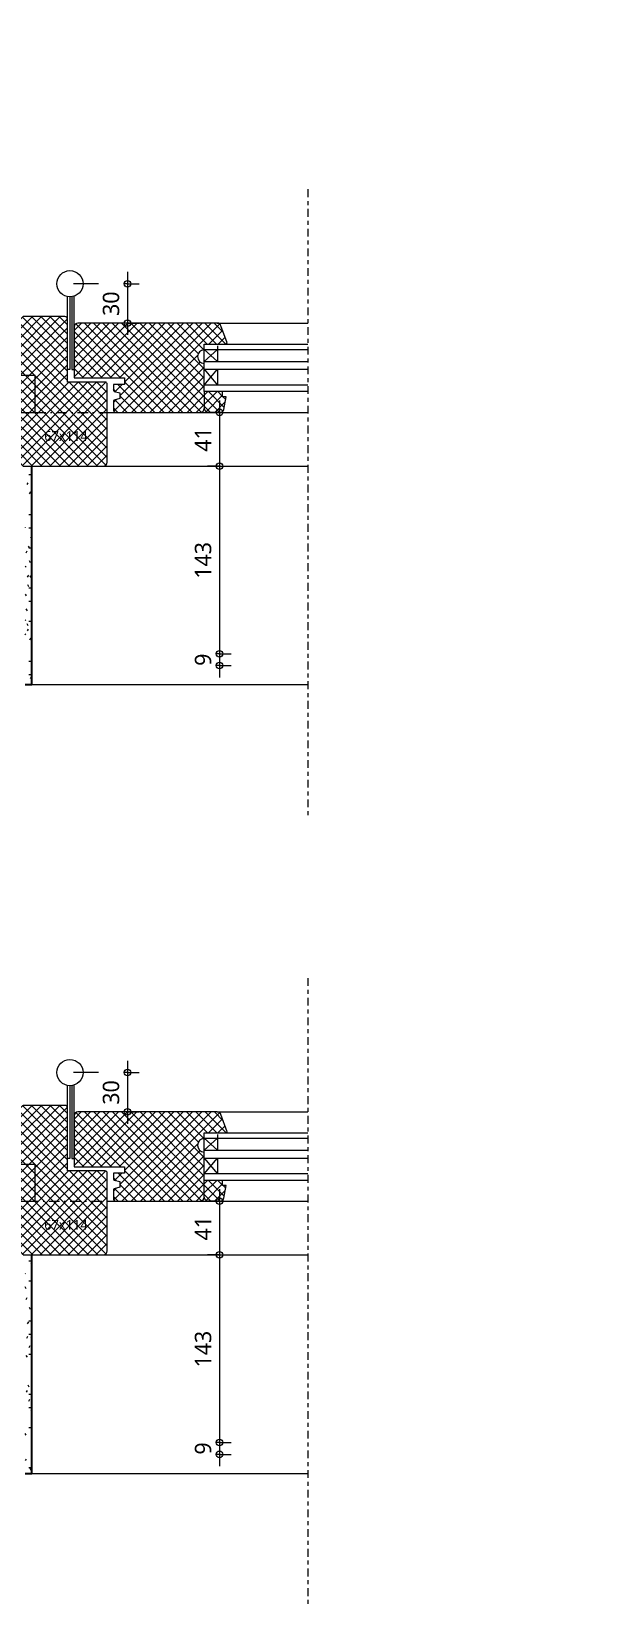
# Model space of a CAD drawing. Header units: millimetres. Extents: x 2927 to 18500, y -7154 to 6447.
# Drawn here: x 4762 to 5186, y -1954 to -755 of the extents above; entities that cross this region are included whole.
import ezdxf

# ---------------------------------------------------------------- set-up
doc = ezdxf.new("R2010")
doc.units = ezdxf.units.MM
doc.linetypes.add('MV_center', pattern=[15, 6, -3, 3, -3])
doc.linetypes.add('MV_stramien', pattern=[16, 8, -4, 0, -4])
for name, color, linetype, lineweight in [('A-ANNO-DIMS', 211, 'Continuous', 13), ('A-ANNO-DIMS-5', 211, 'Continuous', 13), ('A-DETL', 90, 'Continuous', 13), ('A-DETL-GENF', 92, 'Continuous', 18), ('G-ANNO-TEXT', 231, 'Continuous', 13)]:
    doc.layers.add(name, color=color, linetype=linetype, lineweight=lineweight)
doc.styles.add('Segoe UI', font='segoeui.ttf', dxfattribs={"height": 7.5})
doc.styles.add('Segoe UI_3', font='segoeui.ttf', dxfattribs={"height": 12.5})
doc.dimstyles.new('2_5_mm_controle', dxfattribs={"dimscale": 304.8, "dimtxt": 13.092049, "dimasz": 0.016404, "dimexe": 0.029528, "dimexo": 0.0625, "dimgap": 0.008202, "dimtad": 1, "dimdec": 0, "dimzin": 0, "dimdsep": 46, "dimtxsty": 'Segoe UI_3', "dimblk1": 'DOTBLANK', "dimblk2": 'DOTBLANK', "dimsah": 1, "dimcen": 0.09, "dimdle": 0.029528, "dimazin": 0, "dimtfac": 1, "dimtdec": 4, "dimtix": 1, "dimtmove": 0, "dimatfit": 3, "dimfxl": 0.029528, "dimfxlon": 1, "dimtvp": 1, "dimtfill": 1, "dimtolj": 1, "dimtzin": 0, "dimarcsym": 2})
pattern_1 = [(0, (0, 0), (20.32, 5.08), [1.676, -13.564, 1.676, -13.564, -81.28]), (0, (0, 0), (20.32, 5.08), [-30.48, 1.676, -28.804, 1.676, -13.564, -35.56]), (0, (0, 0), (20.32, 5.08), [-76.2, 1.676, -8.484, 1.676, -23.724]), (120, (7.62, 2.54), (-14.559409, 15.057636), [1.676, -13.564, 1.676, -13.564, -81.28]), (120, (7.62, 2.54), (-14.559409, 15.057636), [-30.48, 1.676, -28.804, 1.676, -13.564, -35.56]), (120, (7.62, 2.54), (-14.559409, 15.057636), [-76.2, 1.676, -8.484, 1.676, -23.724]), (240, (10.16, 12.7), (-5.760591, -20.137636), [1.676, -13.564, 1.676, -13.564, -81.28]), (240, (10.16, 12.7), (-5.760591, -20.137636), [-30.48, 1.676, -28.804, 1.676, -13.564, -35.56]), (240, (10.16, 12.7), (-5.760591, -20.137636), [-76.2, 1.676, -8.484, 1.676, -23.724])]
pattern_2 = [(45, (0, 0), (-3.535534, 3.535534), []), (135, (0, 0), (-3.535534, -3.535534), [])]

# ---------------------------------------------------------------- blocks, each defined once
blk = doc.blocks.new('31 dubbel_glas1 - Type 1-3238009-Details Domera')
at = {"layer": 'A-DETL-GENF', "lineweight": 13}
for p, q in [((0, 0), (0, 36.1875)), ((0, 36.1875), (79, 36.1875)), ((0, 32.1875), (79, 32.1875)), ((0, 23), (10, 32.1875)), ((0, 32.1875), (10, 23)), ((10, 35), (10, 23)), ((0, 23), (79, 23)), ((0, 17), (79, 17)), ((0, 5), (10, 17)), ((0, 17), (10, 5)), ((10, 17), (10, 5)), ((79, 5), (0, 5)), ((79, 0), (0, 0))]:
    blk.add_line(p, q, dxfattribs=at)
blk = doc.blocks.new('NLRS_00_DI_maskeer - Type 1-4234559-Details Domera')
at = {"layer": 'A-DETL-GENF', "linetype": 'MV_center'}
blk.add_line((-100, 0), (377.5, 0), dxfattribs=at)
blk = doc.blocks.new('42 isolatie - Type 1-3772850-Details Domera')
at = {"layer": 'A-DETL-GENF'}
blk.add_hatch(color=256, dxfattribs=at).paths.add_polyline_path([(834.8, -245.8), (650.2, -0.8), (37.3, -0.8), (221.9, -245.8), (794.5, -245.8)])
at = {"layer": 'A-DETL-GENF', "lineweight": 13}
h = blk.add_hatch(dxfattribs=at)
h.set_pattern_fill('FP_8', color=256, style=0, pattern_type=2)
h.set_pattern_definition([(300, (-7106.72, -250.62), (-216.506, -125), []), (240, (-7106.72, -250.62), (-216.506, 125), [])])
h.paths.add_polyline_path([(834.8, -245.8), (650.2, -0.8), (37.3, -0.8), (221.9, -245.8), (794.5, -245.8)])
at = {"layer": 'A-DETL-GENF'}
for p, q in [((650.2, -0.8), (37.3, -0.8)), ((650.2, -0.8), (37.3, -0.8)), ((834.8, -245.8), (650.2, -0.8)), ((834.8, -245.8), (650.2, -0.8)), ((221.9, -245.8), (834.8, -245.8)), ((221.9, -245.8), (834.8, -245.8))]:
    blk.add_line(p, q, dxfattribs=at)
blk = doc.blocks.new('DIMBLOCK121-Details Domera')
at = {"layer": 'A-ANNO-DIMS-5'}
for p, q in [((4905.4, -1035.9), (4905.4, -1085.9)), ((4905.4, -1044.9), (4896.4, -1044.9)), ((4905.4, -1044.9), (4914.4, -1044.9)), ((4905.4, -1085.9), (4896.4, -1085.9)), ((4905.4, -1085.9), (4914.4, -1085.9))]:
    blk.add_line(p, q, dxfattribs=at)
for centre in [(4905.4, -1044.9), (4905.4, -1085.9)]:
    blk.add_circle(centre, 2.5, dxfattribs=at)
at = {"layer": 'A-ANNO-DIMS-5', "color": 0, "insert": (4886.6, -1074.9), "char_height": 12.5, "width": 22.852, "attachment_point": 1, "rotation": 90, "line_spacing_factor": 1.142579, "style": 'Segoe UI_3', "bg_fill": 3, "box_fill_scale": 1.25, "bg_fill_color": 9, "bg_fill_true_color": 13158600, "bg_fill_transparency": 0}
blk.add_mtext('41', dxfattribs=at)
blk = doc.blocks.new('_DotBlank')
at = {"color": 0, "linetype": 'ByBlock', "lineweight": -2}
blk.add_line((-0.5, 0), (-1, 0), dxfattribs=at)
blk.add_circle((0, 0), 0.5, dxfattribs=at)
blk = doc.blocks.new('DIMBLOCK122-Details Domera')
at = {"layer": 'A-ANNO-DIMS-5'}
for p, q in [((4905.4, -1085.9), (4896.4, -1085.9)), ((4905.4, -1085.9), (4905.4, -1228.9)), ((4905.4, -1085.9), (4914.4, -1085.9)), ((4905.4, -1228.9), (4896.4, -1228.9)), ((4905.4, -1228.9), (4914.4, -1228.9))]:
    blk.add_line(p, q, dxfattribs=at)
for centre in [(4905.4, -1085.9), (4905.4, -1228.9)]:
    blk.add_circle(centre, 2.5, dxfattribs=at)
at = {"layer": 'A-ANNO-DIMS-5', "color": 0, "insert": (4886.6, -1171.7), "char_height": 12.5, "width": 34.277, "attachment_point": 1, "rotation": 90, "line_spacing_factor": 1.142579, "style": 'Segoe UI_3', "bg_fill": 3, "box_fill_scale": 1.25, "bg_fill_color": 9, "bg_fill_true_color": 13158600, "bg_fill_transparency": 0}
blk.add_mtext('143', dxfattribs=at)
blk = doc.blocks.new('DIMBLOCK123-Details Domera')
at = {"layer": 'A-ANNO-DIMS-5'}
for p, q in [((4905.4, -1228.9), (4896.4, -1228.9)), ((4905.4, -1228.9), (4905.4, -1246.9)), ((4905.4, -1228.9), (4914.4, -1228.9)), ((4905.4, -1237.9), (4896.4, -1237.9)), ((4905.4, -1237.9), (4914.4, -1237.9))]:
    blk.add_line(p, q, dxfattribs=at)
for centre in [(4905.4, -1228.9), (4905.4, -1237.9)]:
    blk.add_circle(centre, 2.5, dxfattribs=at)
at = {"layer": 'A-ANNO-DIMS-5', "color": 0, "insert": (4886.6, -1238.1), "char_height": 12.5, "width": 11.426, "attachment_point": 1, "rotation": 90, "line_spacing_factor": 1.142579, "style": 'Segoe UI_3', "bg_fill": 3, "box_fill_scale": 1.25, "bg_fill_color": 9, "bg_fill_true_color": 13158600, "bg_fill_transparency": 0}
blk.add_mtext('9', dxfattribs=at)
blk = doc.blocks.new('DIMBLOCK124-Details Domera')
at = {"layer": 'A-ANNO-DIMS-5'}
for p, q in [((4835.2, -946.9), (4794.2, -946.9)), ((4835.2, -937.9), (4835.2, -985.9)), ((4835.2, -946.9), (4844.2, -946.9)), ((4835.2, -976.9), (4826.2, -976.9)), ((4835.2, -976.9), (4844.2, -976.9))]:
    blk.add_line(p, q, dxfattribs=at)
for centre in [(4835.2, -946.9), (4835.2, -976.9)]:
    blk.add_circle(centre, 2.5, dxfattribs=at)
at = {"layer": 'A-ANNO-DIMS-5', "color": 0, "insert": (4816.4, -971.4), "char_height": 12.5, "width": 22.852, "attachment_point": 1, "rotation": 90, "line_spacing_factor": 1.142579, "style": 'Segoe UI_3', "bg_fill": 3, "box_fill_scale": 1.25, "bg_fill_color": 9, "bg_fill_true_color": 13158600, "bg_fill_transparency": 0}
blk.add_mtext('30', dxfattribs=at)
blk = doc.blocks.new('DIMBLOCK125-Details Domera')
at = {"layer": 'A-ANNO-DIMS-5'}
for p, q in [((4905.4, -1637.1), (4905.4, -1687.1)), ((4905.4, -1646.1), (4896.4, -1646.1)), ((4905.4, -1646.1), (4914.4, -1646.1)), ((4905.4, -1687.1), (4896.4, -1687.1)), ((4905.4, -1687.1), (4914.4, -1687.1))]:
    blk.add_line(p, q, dxfattribs=at)
for centre in [(4905.4, -1646.1), (4905.4, -1687.1)]:
    blk.add_circle(centre, 2.5, dxfattribs=at)
at = {"layer": 'A-ANNO-DIMS-5', "color": 0, "insert": (4886.6, -1676.1), "char_height": 12.5, "width": 22.852, "attachment_point": 1, "rotation": 90, "line_spacing_factor": 1.142579, "style": 'Segoe UI_3', "bg_fill": 3, "box_fill_scale": 1.25, "bg_fill_color": 9, "bg_fill_true_color": 13158600, "bg_fill_transparency": 0}
blk.add_mtext('41', dxfattribs=at)
blk = doc.blocks.new('DIMBLOCK126-Details Domera')
at = {"layer": 'A-ANNO-DIMS-5'}
for p, q in [((4905.4, -1687.1), (4896.4, -1687.1)), ((4905.4, -1687.1), (4905.4, -1830.1)), ((4905.4, -1687.1), (4914.4, -1687.1)), ((4905.4, -1830.1), (4896.4, -1830.1)), ((4905.4, -1830.1), (4914.4, -1830.1))]:
    blk.add_line(p, q, dxfattribs=at)
for centre in [(4905.4, -1687.1), (4905.4, -1830.1)]:
    blk.add_circle(centre, 2.5, dxfattribs=at)
at = {"layer": 'A-ANNO-DIMS-5', "color": 0, "insert": (4886.6, -1772.9), "char_height": 12.5, "width": 34.277, "attachment_point": 1, "rotation": 90, "line_spacing_factor": 1.142579, "style": 'Segoe UI_3', "bg_fill": 3, "box_fill_scale": 1.25, "bg_fill_color": 9, "bg_fill_true_color": 13158600, "bg_fill_transparency": 0}
blk.add_mtext('143', dxfattribs=at)
blk = doc.blocks.new('DIMBLOCK127-Details Domera')
at = {"layer": 'A-ANNO-DIMS-5'}
for p, q in [((4905.4, -1830.1), (4896.4, -1830.1)), ((4905.4, -1830.1), (4905.4, -1848.1)), ((4905.4, -1830.1), (4914.4, -1830.1)), ((4905.4, -1839.1), (4896.4, -1839.1)), ((4905.4, -1839.1), (4914.4, -1839.1))]:
    blk.add_line(p, q, dxfattribs=at)
for centre in [(4905.4, -1830.1), (4905.4, -1839.1)]:
    blk.add_circle(centre, 2.5, dxfattribs=at)
at = {"layer": 'A-ANNO-DIMS-5', "color": 0, "insert": (4886.6, -1839.3), "char_height": 12.5, "width": 11.426, "attachment_point": 1, "rotation": 90, "line_spacing_factor": 1.142579, "style": 'Segoe UI_3', "bg_fill": 3, "box_fill_scale": 1.25, "bg_fill_color": 9, "bg_fill_true_color": 13158600, "bg_fill_transparency": 0}
blk.add_mtext('9', dxfattribs=at)
blk = doc.blocks.new('DIMBLOCK128-Details Domera')
at = {"layer": 'A-ANNO-DIMS-5'}
for p, q in [((4835.2, -1539.1), (4835.2, -1587.1)), ((4835.2, -1548.1), (4794.2, -1548.1)), ((4835.2, -1548.1), (4844.2, -1548.1)), ((4835.2, -1578.1), (4826.2, -1578.1)), ((4835.2, -1578.1), (4844.2, -1578.1))]:
    blk.add_line(p, q, dxfattribs=at)
for centre in [(4835.2, -1548.1), (4835.2, -1578.1)]:
    blk.add_circle(centre, 2.5, dxfattribs=at)
at = {"layer": 'A-ANNO-DIMS-5', "color": 0, "insert": (4816.4, -1572.6), "char_height": 12.5, "width": 22.852, "attachment_point": 1, "rotation": 90, "line_spacing_factor": 1.142579, "style": 'Segoe UI_3', "bg_fill": 3, "box_fill_scale": 1.25, "bg_fill_color": 9, "bg_fill_true_color": 13158600, "bg_fill_transparency": 0}
blk.add_mtext('30', dxfattribs=at)

msp = doc.modelspace()

# ---------------------------------------------------------------- hatches: boundary and pattern name
at = {"layer": 'A-DETL-GENF', "lineweight": 13}
h = msp.add_hatch(dxfattribs=at)
h.set_pattern_fill('FP_12', color=250, style=0, pattern_type=2)
h.set_pattern_definition(pattern_2)
h.paths.add_polyline_path([(4764.8, -1085.9), (4816.8, -1085.9), (4817.6, -1085.8), (4818.3, -1085.5), (4819, -1085), (4819.4, -1084.4), (4819.7, -1083.7), (4819.8, -1082.9), (4819.8, -1023), (4819.6, -1022.6), (4819.4, -1022.3), (4819.1, -1022.1), (4818.7, -1021.9), (4818.3, -1021.9), (4789.5, -1021.9), (4789.5, -973.9), (4789.4, -973.4), (4789.2, -972.9), (4788.9, -972.5), (4788.5, -972.2), (4788, -972), (4787.5, -971.9), (4755.8, -971.9), (4755.1, -972), (4754.3, -972.3), (4753.7, -972.8), (4753.2, -973.4), (4752.9, -974.1), (4752.8, -974.9), (4752.9, -1015.8), (4753, -1016.1), (4753.3, -1016.4), (4753.6, -1016.7), (4753.9, -1016.8), (4754.3, -1016.9), (4764.8, -1016.9), (4764.8, -1044.9), (4753.9, -1044.9), (4753.6, -1045.1), (4753.3, -1045.3), (4753, -1045.6), (4752.9, -1046), (4752.8, -1046.4), (4752.8, -1082.9), (4752.9, -1083.7), (4753.2, -1084.4), (4753.7, -1085), (4754.3, -1085.5), (4755.1, -1085.8), (4755.8, -1085.9)])
h = msp.add_hatch(dxfattribs=at)
h.set_pattern_fill('FP_12', color=250, style=0, pattern_type=2)
h.set_pattern_definition(pattern_2)
h.paths.add_polyline_path([(4890.8, -1044.9), (4891.6, -1044.8), (4892.3, -1044.5), (4893, -1044), (4893.4, -1043.4), (4893.7, -1042.7), (4893.8, -1041.9), (4893.8, -1007.5), (4892.5, -1007.4), (4891.3, -1006.8), (4890.2, -1006), (4889.4, -1005), (4888.9, -1003.7), (4888.7, -1002.4), (4888.9, -1001.1), (4889.4, -999.8), (4890.2, -998.7), (4891.3, -997.9), (4892.5, -997.4), (4893.8, -997.2), (4893.8, -992.9), (4910.4, -992.9), (4911.3, -992), (4906.5, -978.9), (4906.2, -978.2), (4905.7, -977.7), (4905.1, -977.2), (4904.4, -977), (4903.7, -976.9), (4797.5, -976.9), (4796.7, -977), (4796, -977.3), (4795.4, -977.8), (4794.9, -978.4), (4794.6, -979.1), (4794.5, -979.9), (4794.5, -1018.7), (4833, -1018.7), (4833, -1023.7), (4824.5, -1023.7), (4824.5, -1028.2), (4824.6, -1028.4), (4824.8, -1028.6), (4825, -1028.8), (4825.2, -1028.9), (4829.5, -1030), (4829.5, -1034.3), (4825, -1035.6), (4824.8, -1035.7), (4824.6, -1036), (4824.5, -1036.2), (4824.5, -1036.5), (4824.5, -1042.9), (4824.6, -1043.4), (4824.8, -1043.9), (4825.1, -1044.3), (4825.5, -1044.6), (4826, -1044.8), (4826.5, -1044.9), (4858.6, -1044.9)])
h = msp.add_hatch(dxfattribs=at)
h.set_pattern_fill('FP_12', color=250, style=0, pattern_type=2)
h.set_pattern_definition(pattern_2)
h.paths.add_polyline_path([(4709.8, -1044.9), (4764.8, -1044.9), (4764.8, -1016.9), (4709.8, -1016.9), (4709.8, -1020.3)])
h = msp.add_hatch(dxfattribs=at)
h.set_pattern_fill('FP_12', color=250, style=0, pattern_type=2)
h.set_pattern_definition(pattern_2)
h.paths.add_polyline_path([(4905.9, -1044.9), (4906.6, -1044.8), (4907.2, -1044.6), (4907.7, -1044.3), (4908.2, -1043.8), (4908.6, -1043.3), (4908.8, -1042.7), (4910.5, -1033.1), (4907.8, -1033.1), (4907.8, -1029.1), (4893.8, -1029.1), (4893.8, -1041.9), (4893.9, -1042.7), (4894.2, -1043.4), (4894.7, -1044), (4895.3, -1044.5), (4896.1, -1044.8), (4896.8, -1044.9)])
h = msp.add_hatch(dxfattribs=at)
h.set_pattern_fill('FP_5', color=253, style=0, pattern_type=2)
h.set_pattern_definition(pattern_1)
h.paths.add_polyline_path([(4757.3, -1252.4), (4762.3, -1252.4), (4762.3, -1085.9), (4757.3, -1085.9)])
h = msp.add_hatch(dxfattribs=at)
h.set_pattern_fill('FP_12', color=250, style=0, pattern_type=2)
h.set_pattern_definition(pattern_2)
h.paths.add_polyline_path([(4764.8, -1687.1), (4816.8, -1687.1), (4817.6, -1687), (4818.3, -1686.7), (4819, -1686.2), (4819.4, -1685.6), (4819.7, -1684.9), (4819.8, -1684.1), (4819.8, -1624.2), (4819.6, -1623.8), (4819.4, -1623.5), (4819.1, -1623.3), (4818.7, -1623.1), (4818.3, -1623.1), (4789.5, -1623.1), (4789.5, -1575.1), (4789.4, -1574.6), (4789.2, -1574.1), (4788.9, -1573.7), (4788.5, -1573.4), (4788, -1573.2), (4787.5, -1573.1), (4755.8, -1573.1), (4755.1, -1573.2), (4754.3, -1573.5), (4753.7, -1574), (4753.2, -1574.6), (4752.9, -1575.3), (4752.8, -1576.1), (4752.9, -1617), (4753, -1617.3), (4753.3, -1617.6), (4753.6, -1617.9), (4753.9, -1618), (4754.3, -1618.1), (4764.8, -1618.1), (4764.8, -1646.1), (4753.9, -1646.1), (4753.6, -1646.3), (4753.3, -1646.5), (4753, -1646.8), (4752.9, -1647.2), (4752.8, -1647.6), (4752.8, -1684.1), (4752.9, -1684.9), (4753.2, -1685.6), (4753.7, -1686.2), (4754.3, -1686.7), (4755.1, -1687), (4755.8, -1687.1)])
h = msp.add_hatch(dxfattribs=at)
h.set_pattern_fill('FP_12', color=250, style=0, pattern_type=2)
h.set_pattern_definition(pattern_2)
h.paths.add_polyline_path([(4890.8, -1646.1), (4891.6, -1646), (4892.3, -1645.7), (4893, -1645.2), (4893.4, -1644.6), (4893.7, -1643.9), (4893.8, -1643.1), (4893.8, -1608.7), (4892.5, -1608.6), (4891.3, -1608), (4890.2, -1607.2), (4889.4, -1606.2), (4888.9, -1604.9), (4888.7, -1603.6), (4888.9, -1602.3), (4889.4, -1601), (4890.2, -1599.9), (4891.3, -1599.1), (4892.5, -1598.6), (4893.8, -1598.4), (4893.8, -1594.1), (4910.4, -1594.1), (4911.3, -1593.2), (4906.5, -1580.1), (4906.2, -1579.4), (4905.7, -1578.9), (4905.1, -1578.4), (4904.4, -1578.2), (4903.7, -1578.1), (4797.5, -1578.1), (4796.7, -1578.2), (4796, -1578.5), (4795.4, -1579), (4794.9, -1579.6), (4794.6, -1580.3), (4794.5, -1581.1), (4794.5, -1619.9), (4833, -1619.9), (4833, -1624.9), (4824.5, -1624.9), (4824.5, -1629.4), (4824.6, -1629.6), (4824.8, -1629.8), (4825, -1630), (4825.2, -1630.1), (4829.5, -1631.2), (4829.5, -1635.5), (4825, -1636.8), (4824.8, -1636.9), (4824.6, -1637.2), (4824.5, -1637.4), (4824.5, -1637.7), (4824.5, -1644.1), (4824.6, -1644.6), (4824.8, -1645.1), (4825.1, -1645.5), (4825.5, -1645.8), (4826, -1646), (4826.5, -1646.1), (4858.6, -1646.1)])
h = msp.add_hatch(dxfattribs=at)
h.set_pattern_fill('FP_12', color=250, style=0, pattern_type=2)
h.set_pattern_definition(pattern_2)
h.paths.add_polyline_path([(4764.8, -1646.1), (4764.8, -1618.1), (4709.8, -1618.1), (4709.8, -1646.1)])
h = msp.add_hatch(dxfattribs=at)
h.set_pattern_fill('FP_12', color=250, style=0, pattern_type=2)
h.set_pattern_definition(pattern_2)
h.paths.add_polyline_path([(4905.9, -1646.1), (4906.6, -1646), (4907.2, -1645.8), (4907.7, -1645.5), (4908.2, -1645), (4908.6, -1644.5), (4908.8, -1643.9), (4910.5, -1634.3), (4907.8, -1634.3), (4907.8, -1630.3), (4893.8, -1630.3), (4893.8, -1643.1), (4893.9, -1643.9), (4894.2, -1644.6), (4894.7, -1645.2), (4895.3, -1645.7), (4896.1, -1646), (4896.8, -1646.1)])
h = msp.add_hatch(dxfattribs=at)
h.set_pattern_fill('FP_5', color=253, style=0, pattern_type=2)
h.set_pattern_definition(pattern_1)
h.paths.add_polyline_path([(4757.3, -1853.6), (4762.3, -1853.6), (4762.3, -1687.1), (4757.3, -1687.1), (4757.3, -1733)])

# ---------------------------------------------------------------- linework, layer by layer
at = {"layer": 'A-DETL', "lineweight": 18}
for p, q in [((4789.5, -976.9), (4789.5, -956.9)), ((4791.4, -956.9), (4791.4, -1012.3)), ((4792.9, -956.8), (4792.9, -1012.3)), ((4794.5, -1012.3), (4794.5, -956.4)), ((4787.5, -971.9), (4755.8, -971.9)), ((4789.5, -1021.9), (4789.5, -973.9)), ((4794.5, -979.9), (4794.5, -1018.7)), ((4903.7, -976.9), (4797.5, -976.9)), ((4903.7, -976.9), (4972.8, -976.9)), ((4911.3, -992), (4906.5, -978.9)), ((4893.8, -997.2), (4893.8, -992.9)), ((4893.8, -992.9), (4910.4, -992.9)), ((4910.4, -992.9), (4911.3, -992)), ((4764.8, -1016.9), (4709.8, -1016.9)), ((4764.8, -1044.9), (4764.8, -1016.9)), ((4791.4, -1012.3), (4789.5, -1012.3)), ((4792.9, -1012.3), (4794.5, -1012.3)), ((4794.5, -1018.7), (4833, -1018.7)), ((4833, -1018.7), (4833, -1023.7)), ((4893.8, -1029.1), (4893.8, -1007.5)), ((4818.3, -1021.9), (4789.5, -1021.9)), ((4819.8, -1082.9), (4819.8, -1023.4)), ((4833, -1023.7), (4824.5, -1023.7)), ((4824.5, -1023.7), (4824.5, -1027.9)), ((4825.2, -1028.9), (4829.5, -1030)), ((4829.5, -1030), (4829.5, -1034.3)), ((4907.8, -1029.1), (4893.8, -1029.1)), ((4893.8, -1029.1), (4893.8, -1041.9)), ((4907.8, -1033.1), (4907.8, -1029.1)), ((4824.5, -1036.5), (4824.5, -1042.9)), ((4829.5, -1034.3), (4825.2, -1035.5)), ((4910.5, -1033.1), (4907.8, -1033.1)), ((4908.8, -1042.7), (4910.5, -1033.1)), ((4709.8, -1044.9), (4764.8, -1044.9)), ((4826.5, -1044.9), (4890.8, -1044.9)), ((4896.8, -1044.9), (4905.9, -1044.9)), ((4908.4, -1044.9), (4972.8, -1044.9)), ((4755.8, -1085.9), (4816.8, -1085.9)), ((4816.8, -1085.9), (4972.8, -1085.9)), ((4762.3, -1252.4), (4972.8, -1252.4)), ((4789.5, -1578.1), (4789.5, -1558.1)), ((4791.4, -1558.1), (4791.4, -1613.5)), ((4792.9, -1558), (4792.9, -1613.5)), ((4794.5, -1613.5), (4794.5, -1557.6)), ((4787.5, -1573.1), (4755.8, -1573.1)), ((4789.5, -1623.1), (4789.5, -1575.1)), ((4794.5, -1581.1), (4794.5, -1619.9)), ((4903.7, -1578.1), (4797.5, -1578.1)), ((4903.7, -1578.1), (4972.8, -1578.1)), ((4911.3, -1593.2), (4906.5, -1580.1)), ((4893.8, -1598.4), (4893.8, -1594.1)), ((4893.8, -1594.1), (4910.4, -1594.1)), ((4910.4, -1594.1), (4911.3, -1593.2)), ((4764.8, -1618.1), (4709.8, -1618.1)), ((4764.8, -1646.1), (4764.8, -1618.1)), ((4791.4, -1613.5), (4789.5, -1613.5)), ((4792.9, -1613.5), (4794.5, -1613.5)), ((4893.8, -1643.1), (4893.8, -1608.7)), ((4818.3, -1623.1), (4789.5, -1623.1)), ((4794.5, -1619.9), (4833, -1619.9)), ((4819.8, -1684.1), (4819.8, -1624.6)), ((4833, -1624.9), (4824.5, -1624.9)), ((4824.5, -1624.9), (4824.5, -1629.1)), ((4825.2, -1630.1), (4829.5, -1631.2)), ((4833, -1619.9), (4833, -1624.9)), ((4907.8, -1630.3), (4893.8, -1630.3)), ((4907.8, -1634.3), (4907.8, -1630.3)), ((4824.5, -1637.7), (4824.5, -1644.1)), ((4829.5, -1635.5), (4825.2, -1636.7)), ((4829.5, -1631.2), (4829.5, -1635.5)), ((4910.5, -1634.3), (4907.8, -1634.3)), ((4908.8, -1643.9), (4910.5, -1634.3)), ((4709.8, -1646.1), (4764.8, -1646.1)), ((4826.5, -1646.1), (4890.8, -1646.1)), ((4896.8, -1646.1), (4905.9, -1646.1)), ((4908.4, -1646.1), (4972.8, -1646.1)), ((4755.8, -1687.1), (4816.8, -1687.1)), ((4816.8, -1687.1), (4972.8, -1687.1)), ((4762.3, -1853.6), (4972.8, -1853.6))]:
    msp.add_line(p, q, dxfattribs=at)
at = {"layer": 'A-DETL', "linetype": 'MV_stramien', "lineweight": 18}
for p, q in [((4169.3, -1044.9), (4896.8, -1044.9)), ((4819.8, -1044.9), (4826.5, -1044.9)), ((4890.8, -1044.9), (4896.8, -1044.9)), ((4905.9, -1044.9), (4972.8, -1044.9)), ((4905.9, -1044.9), (4972.8, -1044.9)), ((3954.4, -1646.1), (4972.8, -1646.1)), ((4819.8, -1646.1), (4826.5, -1646.1)), ((4890.8, -1646.1), (4896.8, -1646.1)), ((4905.9, -1646.1), (4972.8, -1646.1))]:
    msp.add_line(p, q, dxfattribs=at)
at = {"layer": 'A-DETL', "lineweight": 25}
for p, q in [((4762.3, -1252.4), (4762.3, -1085.9)), ((4757.3, -1252.4), (4762.3, -1252.4)), ((4762.3, -1853.6), (4762.3, -1687.1)), ((4757.3, -1853.6), (4762.3, -1853.6))]:
    msp.add_line(p, q, dxfattribs=at)
at = {"layer": 'A-DETL', "lineweight": 18}
for centre in [(4791.4, -946.9), (4791.4, -1548.1)]:
    msp.add_circle(centre, 10, dxfattribs=at)
for centre, radius, start, end in [((4787.5, -973.9), 2, 360, 90), ((4797.5, -979.9), 3, 90, 180), ((4903.7, -979.9), 3, 20, 90), ((4893.8, -1002.4), 5.15, 90, 270), ((4818.3, -1023.4), 1.5, 360, 90), ((4825.5, -1027.9), 1, 180, 254.9936), ((4825.5, -1036.5), 1, 105, 180), ((4826.5, -1042.9), 2, 180, 270), ((4890.8, -1041.9), 3, 270, 360), ((4896.8, -1041.9), 3, 180, 270), ((4905.9, -1041.9), 3, 270, 345.1242), ((4816.8, -1082.9), 3, 270, 0), ((4787.5, -1575.1), 2, 360, 90), ((4797.5, -1581.1), 3, 90, 180), ((4903.7, -1581.1), 3, 20, 90), ((4893.8, -1603.6), 5.15, 90, 270), ((4818.3, -1624.6), 1.5, 360, 90), ((4825.5, -1629.1), 1, 180, 254.9936), ((4825.5, -1637.7), 1, 105, 180), ((4826.5, -1644.1), 2, 180, 270), ((4890.8, -1643.1), 3, 270, 360), ((4896.8, -1643.1), 3, 180, 270), ((4905.9, -1643.1), 3, 270, 345.1242), ((4816.8, -1684.1), 3, 270, 0)]:
    msp.add_arc(centre, radius, start, end, dxfattribs=at)

# ---------------------------------------------------------------- block references
at = {"layer": 'A-DETL-GENF', "rotation": 323}
msp.add_blockref('42 isolatie - Type 1-3772850-Details Domera', (5266.7, -445.4), dxfattribs=at)
at = {"layer": 'A-DETL-GENF', "linetype": 'MV_center', "rotation": 270}
for p in [(4972.8, -974.9), (4972.8, -1576.1)]:
    msp.add_blockref('NLRS_00_DI_maskeer - Type 1-4234559-Details Domera', p, dxfattribs=at)
at = {"layer": 'A-DETL-GENF', "lineweight": 13}
for p in [(4893.8, -1029.1), (4893.8, -1630.3)]:
    msp.add_blockref('31 dubbel_glas1 - Type 1-3238009-Details Domera', p, dxfattribs=at)

# ---------------------------------------------------------------- texts
at = {"layer": 'G-ANNO-TEXT', "color": 8, "char_height": 7.5, "width": 40.084, "attachment_point": 1, "style": 'Segoe UI'}
for insert in [(4771.8, -1059.2), (4771.8, -1660.4)]:
    msp.add_mtext('67x114', dxfattribs=dict(at, insert=insert))

# ---------------------------------------------------------------- next in the draw order: dimensions: what is measured, and where the dimension line sits
at = {"layer": 'A-ANNO-DIMS'}
for base, p1, p2, override, picture, middle in [((4835.2, -976.9), (4794.2, -946.9), (4844.2, -976.9), {"dimpost": '<>', "dimfxl": 58.307623}, 'DIMBLOCK124-Details Domera', (4826.3, -961.9)), ((4905.4, -1085.9), (4914.4, -1044.9), (4914.4, -1085.9), {"dimpost": '<>', "dimfxl": 41}, 'DIMBLOCK121-Details Domera', (4896.5, -1065.4)), ((4835.2, -1578.1), (4794.2, -1548.1), (4844.2, -1578.1), {"dimpost": '<>', "dimfxl": 58.307623}, 'DIMBLOCK128-Details Domera', (4826.3, -1563.1)), ((4905.4, -1687.1), (4914.4, -1646.1), (4914.4, -1687.1), {"dimpost": '<>', "dimfxl": 41}, 'DIMBLOCK125-Details Domera', (4896.5, -1666.6))]:
    dim = msp.add_linear_dim(base=base, p1=p1, p2=p2, angle=90, dimstyle='2_5_mm_controle', override=override, dxfattribs=at)
    dim.commit()
    dim.dimension.update_dxf_attribs({"geometry": picture, "text_midpoint": middle})

# ---------------------------------------------------------------- next in the draw order: dimensions: what is measured, and where the dimension line sits
for base, p1, p2, picture, middle in [((4905.4, -1228.9), (4914.4, -1085.9), (4896.4, -1228.9), 'DIMBLOCK122-Details Domera', (4896.4, -1157.4)), ((4905.4, -1830.1), (4914.4, -1687.1), (4896.4, -1830.1), 'DIMBLOCK126-Details Domera', (4896.4, -1758.6))]:
    dim = msp.add_linear_dim(base=base, p1=p1, p2=p2, angle=90, dimstyle='2_5_mm_controle', override={"dimpost": '<>', "dimfxl": 144.128415}, dxfattribs=at)
    dim.commit()
    dim.dimension.update_dxf_attribs({"geometry": picture, "text_midpoint": middle})

# ---------------------------------------------------------------- next in the draw order: dimensions: what is measured, and where the dimension line sits
for base, p1, p2, picture, middle in [((4905.4, -1237.9), (4896.4, -1228.9), (4896.4, -1237.9), 'DIMBLOCK123-Details Domera', (4896.4, -1233.4)), ((4905.4, -1839.1), (4896.4, -1830.1), (4896.4, -1839.1), 'DIMBLOCK127-Details Domera', (4896.4, -1834.6))]:
    dim = msp.add_linear_dim(base=base, p1=p1, p2=p2, angle=90, dimstyle='2_5_mm_controle', override={"dimpost": '<>', "dimfxl": 9}, dxfattribs=at)
    dim.commit()
    dim.dimension.update_dxf_attribs({"geometry": picture, "text_midpoint": middle})

doc.saveas('drawing.dxf')
